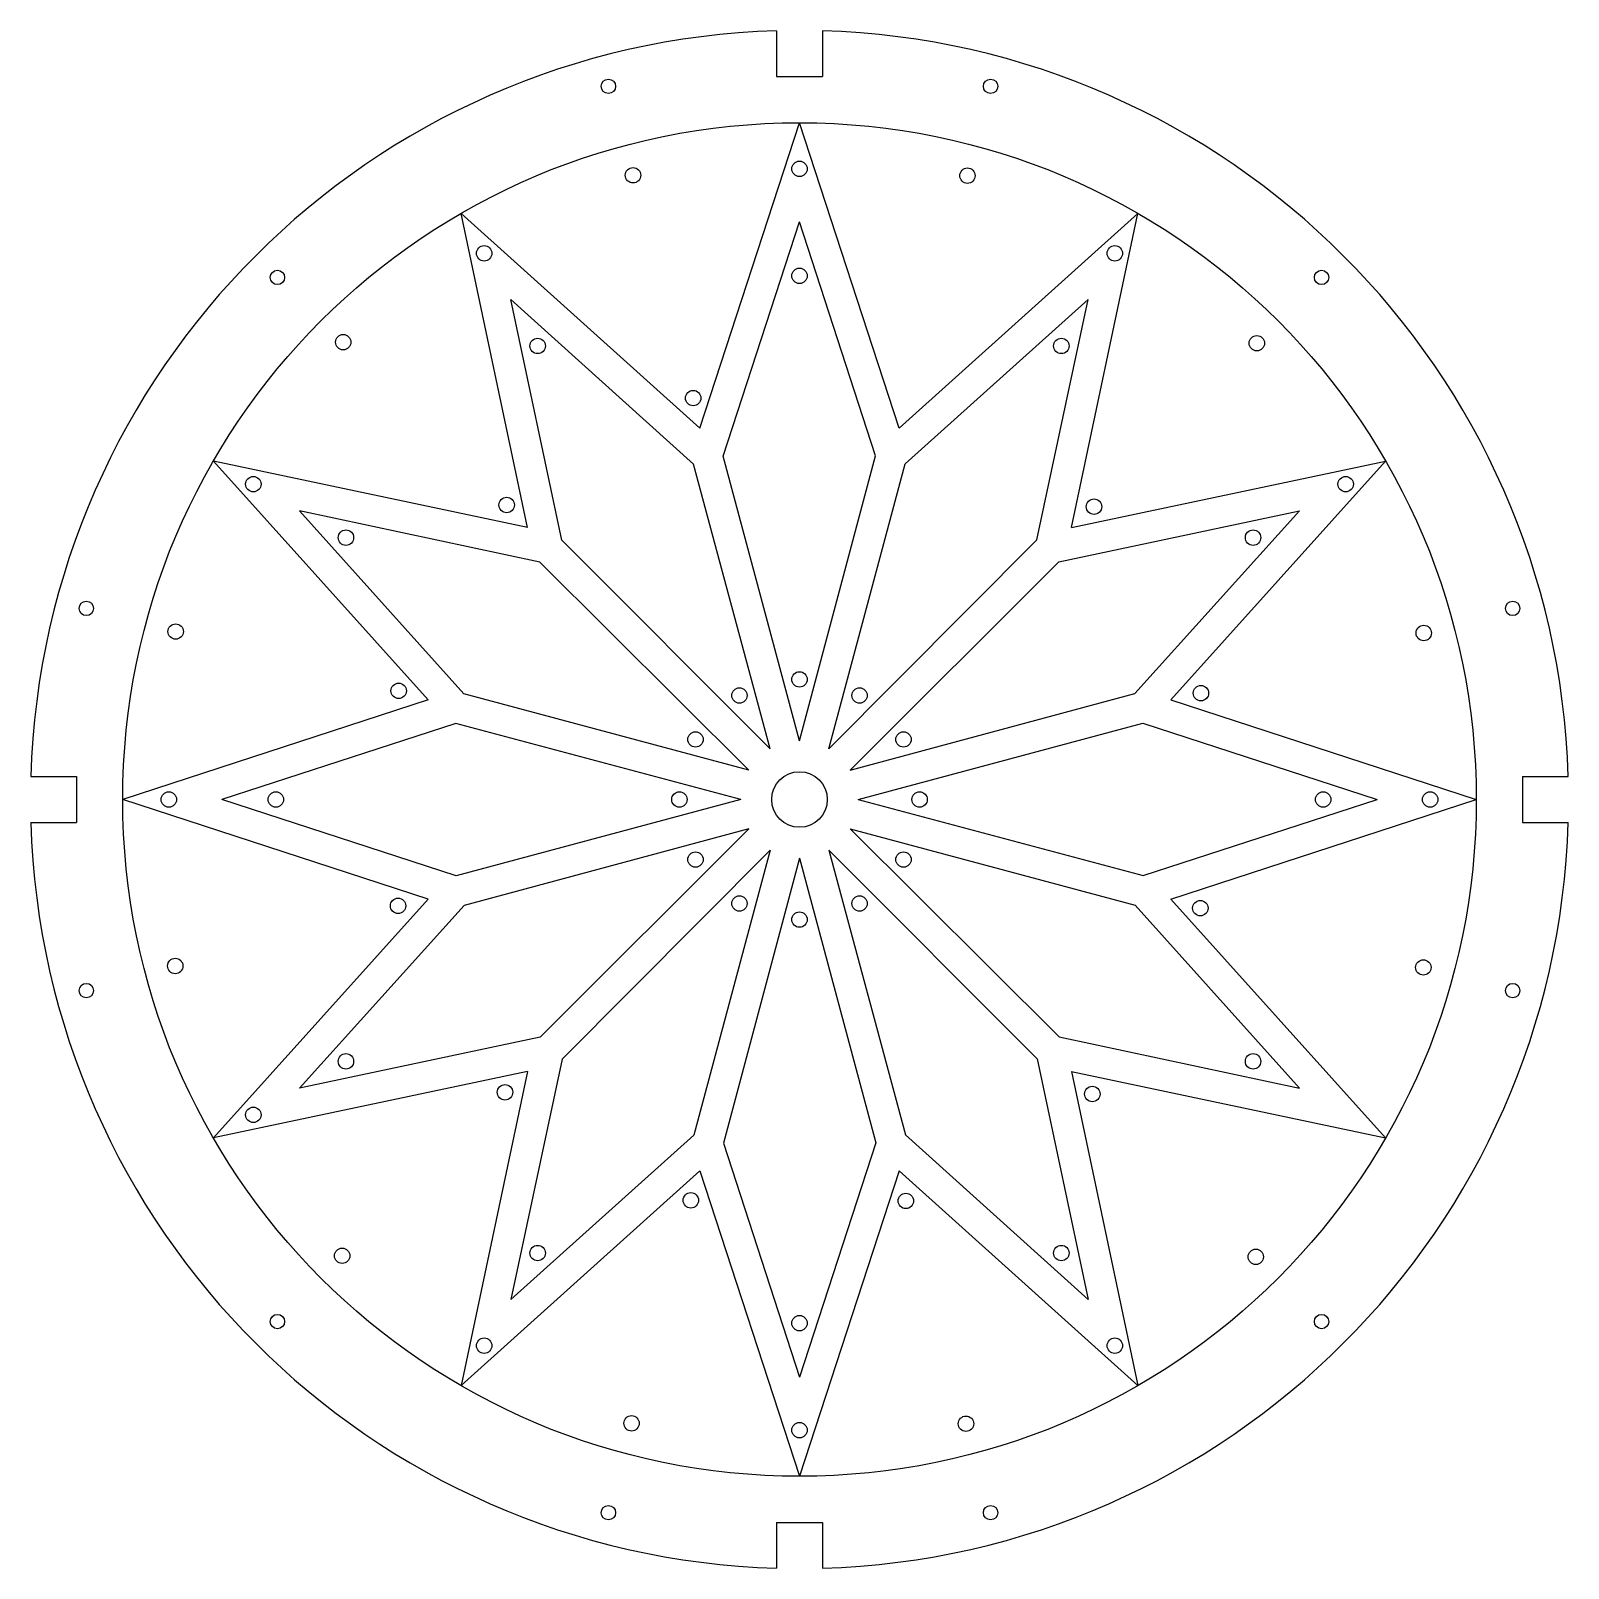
# Model space of a CAD drawing. Extents: x -50 to 50, y -50 to 50.
import ezdxf

# ---------------------------------------------------------------- set-up
doc = ezdxf.new("R2010")
doc.units = 0
doc.header["$MEASUREMENT"] = 0
doc.layers.add('MODELSKETCH_VISIBLE', color=7, linetype='CONTINUOUS')

msp = doc.modelspace()

# ---------------------------------------------------------------- linework, layer by layer
at = {"layer": 'MODELSKETCH_VISIBLE'}
for p, q in [((-1.5, 49.977), (-1.5, 47)), ((1.5, 49.977), (1.5, 47)), ((-1.5, 47), (1.5, 47)), ((-6.47, 24.148), (0, 44)), ((6.47, 24.148), (0, 44)), ((-17.678, 17.678), (-22, 38.105)), ((-6.47, 24.148), (-22, 38.105)), ((6.47, 24.148), (22, 38.105)), ((17.678, 17.678), (22, 38.105)), ((-4.961, 22.324), (0, 37.546)), ((4.933, 22.332), (0, 37.546)), ((-6.893, 21.806), (-18.773, 32.516)), ((-15.459, 16.852), (-18.773, 32.516)), ((6.865, 21.814), (18.773, 32.516)), ((15.438, 16.873), (18.773, 32.516)), ((-17.678, 17.678), (-38.105, 22)), ((-24.148, 6.47), (-38.105, 22)), ((0, 3.807), (-4.961, 22.324)), ((0, 3.807), (4.933, 22.332)), ((17.678, 17.678), (38.105, 22)), ((24.148, 6.47), (38.105, 22)), ((-1.904, 3.297), (-6.893, 21.806)), ((1.904, 3.297), (6.865, 21.814)), ((-21.814, 6.865), (-32.516, 18.773)), ((-16.873, 15.438), (-32.516, 18.773)), ((16.852, 15.459), (32.516, 18.773)), ((21.806, 6.893), (32.516, 18.773)), ((-1.904, 3.297), (-15.459, 16.852)), ((1.904, 3.297), (15.438, 16.873)), ((-3.297, 1.904), (-16.873, 15.438)), ((3.297, 1.904), (16.852, 15.459)), ((-24.148, 6.47), (-44, 0)), ((-3.297, 1.904), (-21.814, 6.865)), ((3.297, 1.904), (21.806, 6.893)), ((24.148, 6.47), (44, 0)), ((-22.332, 4.933), (-37.546, 0)), ((-3.807, 0), (-22.332, 4.933)), ((3.807, 0), (22.324, 4.961)), ((22.324, 4.961), (37.546, 0)), ((-49.977, 1.5), (-47, 1.5)), ((-47, 1.5), (-47, -1.5)), ((47, 1.5), (49.977, 1.5)), ((47, 1.5), (47, -1.5)), ((-24.148, -6.47), (-44, 0)), ((-22.324, -4.961), (-37.546, 0)), ((-3.807, 0), (-22.324, -4.961)), ((3.807, 0), (22.332, -4.933)), ((22.332, -4.933), (37.546, 0)), ((24.148, -6.47), (44, 0)), ((-49.977, -1.5), (-47, -1.5)), ((-3.297, -1.904), (-21.806, -6.893)), ((-3.297, -1.904), (-16.852, -15.459)), ((3.297, -1.904), (21.814, -6.865)), ((3.297, -1.904), (16.873, -15.438)), ((47, -1.5), (49.977, -1.5)), ((-1.904, -3.297), (-15.438, -16.873)), ((-1.904, -3.297), (-6.865, -21.814)), ((0, -3.807), (-4.933, -22.332)), ((0, -3.807), (4.961, -22.324)), ((1.904, -3.297), (6.893, -21.806)), ((1.904, -3.297), (15.459, -16.852)), ((-24.148, -6.47), (-38.105, -22)), ((-21.806, -6.893), (-32.516, -18.773)), ((21.814, -6.865), (32.516, -18.773)), ((24.148, -6.47), (38.105, -22)), ((-16.852, -15.459), (-32.516, -18.773)), ((16.873, -15.438), (32.516, -18.773)), ((-15.438, -16.873), (-18.773, -32.516)), ((15.459, -16.852), (18.773, -32.516)), ((-17.678, -17.678), (-38.105, -22)), ((-17.678, -17.678), (-22, -38.105)), ((17.678, -17.678), (22, -38.105)), ((17.678, -17.678), (38.105, -22)), ((-6.865, -21.814), (-18.773, -32.516)), ((6.893, -21.806), (18.773, -32.516)), ((-4.933, -22.332), (0, -37.546)), ((4.961, -22.324), (0, -37.546)), ((-6.47, -24.148), (-22, -38.105)), ((-6.47, -24.148), (0, -44)), ((6.47, -24.148), (0, -44)), ((6.47, -24.148), (22, -38.105)), ((-1.5, -47), (-1.5, -49.977)), ((-1.5, -47), (1.5, -47)), ((1.5, -47), (1.5, -49.977))]:
    msp.add_line(p, q, dxfattribs=at)
for centre, radius in [((-12.423, 46.364), 0.467), ((12.423, 46.364), 0.467), ((0, 0), 44), ((-10.823, 40.582), 0.5), ((0, 41), 0.5), ((10.918, 40.556), 0.5), ((-20.5, 35.507), 0.5), ((20.5, 35.507), 0.5), ((-33.941, 33.941), 0.467), ((0, 34.046), 0.5), ((33.941, 33.941), 0.467), ((-29.664, 29.733), 0.5), ((29.733, 29.664), 0.5), ((-17.023, 29.485), 0.5), ((17.023, 29.485), 0.5), ((-6.913, 26.099), 0.5), ((-35.507, 20.5), 0.5), ((35.507, 20.5), 0.5), ((-19.036, 19.146), 0.5), ((19.146, 19.036), 0.5), ((-29.485, 17.023), 0.5), ((29.485, 17.023), 0.5), ((-46.364, 12.423), 0.467), ((46.364, 12.423), 0.467), ((-40.556, 10.918), 0.5), ((40.582, 10.823), 0.5), ((0, 7.807), 0.5), ((-26.058, 7.063), 0.5), ((-3.904, 6.761), 0.5), ((3.904, 6.761), 0.5), ((26.099, 6.913), 0.5), ((-6.761, 3.904), 0.5), ((6.761, 3.904), 0.5), ((0, 0), 1.807), ((-41, 0), 0.5), ((-34.046, 0), 0.5), ((-7.807, 0), 0.5), ((7.807, 0), 0.5), ((34.046, 0), 0.5), ((41, 0), 0.5), ((-6.761, -3.904), 0.5), ((6.761, -3.904), 0.5), ((-26.099, -6.913), 0.5), ((-3.904, -6.761), 0.5), ((3.904, -6.761), 0.5), ((26.058, -7.063), 0.5), ((0, -7.807), 0.5), ((-40.582, -10.823), 0.5), ((40.556, -10.918), 0.5), ((-46.364, -12.423), 0.467), ((46.364, -12.423), 0.467), ((-29.485, -17.023), 0.5), ((29.485, -17.023), 0.5), ((-19.146, -19.036), 0.5), ((19.036, -19.146), 0.5), ((-35.507, -20.5), 0.5), ((-7.063, -26.058), 0.5), ((6.913, -26.099), 0.5), ((-17.023, -29.485), 0.5), ((17.023, -29.485), 0.5), ((-29.733, -29.664), 0.5), ((29.664, -29.733), 0.5), ((-33.941, -33.941), 0.467), ((0, -34.046), 0.5), ((33.941, -33.941), 0.467), ((-20.5, -35.507), 0.5), ((20.5, -35.507), 0.5), ((-10.918, -40.556), 0.5), ((0, -41), 0.5), ((10.823, -40.582), 0.5), ((-12.423, -46.364), 0.467), ((12.423, -46.364), 0.467)]:
    msp.add_circle(centre, radius, dxfattribs=at)
for start, end in [(91.71913, 178.28087), (1.71913, 88.28087), (181.71913, 268.28087), (271.71913, 358.28087)]:
    msp.add_arc((0, 0), 50, start, end, dxfattribs=at)

doc.saveas('drawing.dxf')
